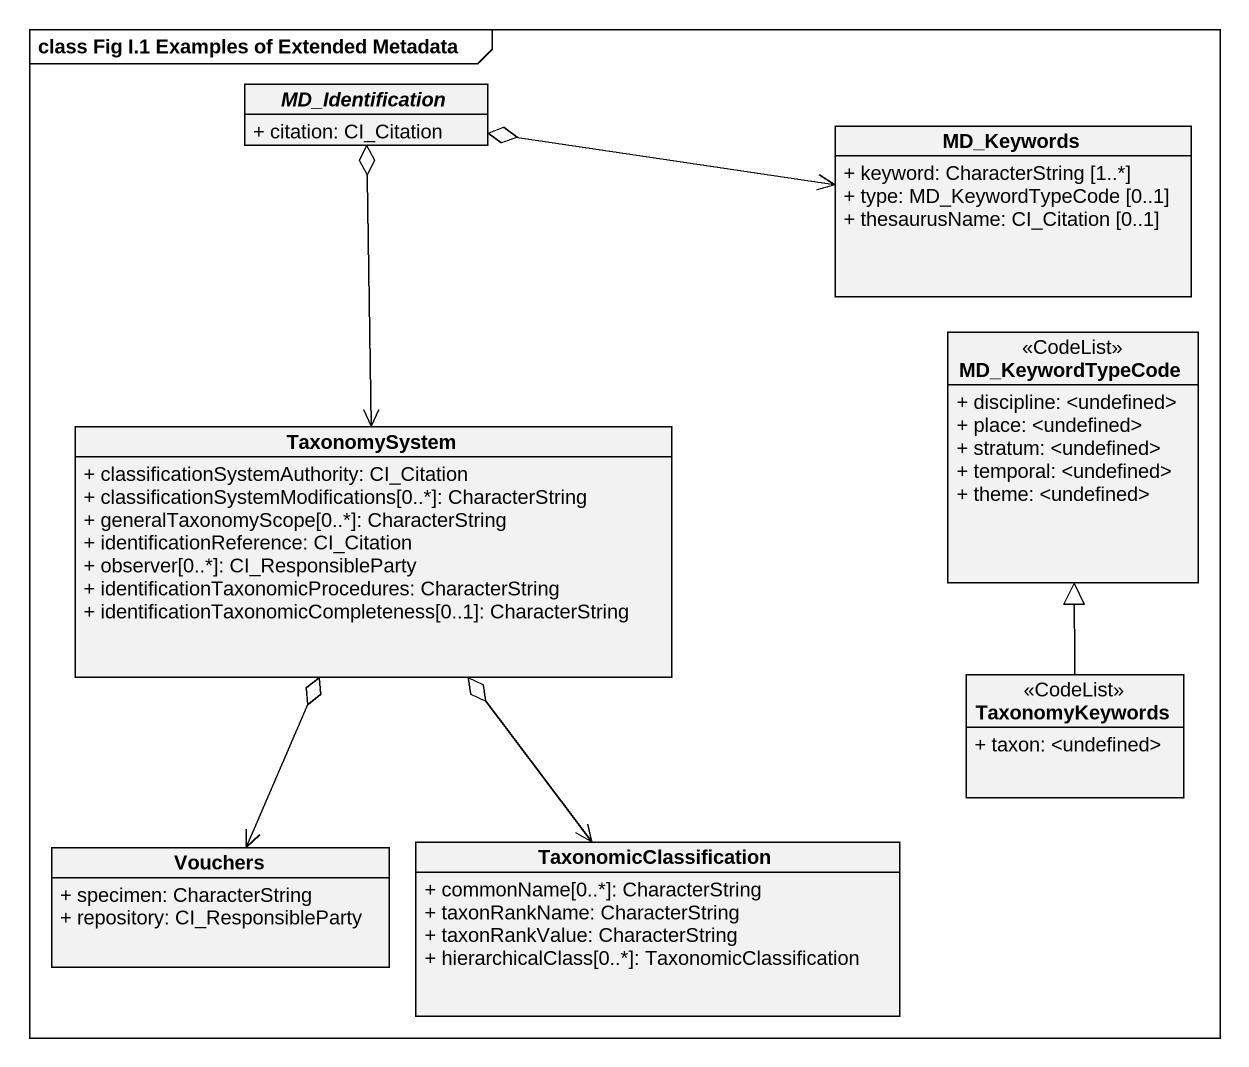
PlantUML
@startuml
mainframe class Fig I.1 Examples of Extended Metadata
hide circle
hide empty members
skinparam classAttributeIconSize 0
abstract class MD_Identification {
  + citation: CI_Citation
}
class MD_Keywords {
  + keyword: CharacterString [1..*]
  + type: MD_KeywordTypeCode [0..1]
  + thesaurusName: CI_Citation [0..1]
}
class MD_KeywordTypeCode <<CodeList>> {
  + discipline: <undefined>
  + place: <undefined>
  + stratum: <undefined>
  + temporal: <undefined>
  + theme: <undefined>
}
class TaxonomySystem {
  + classificationSystemAuthority: CI_Citation
  + classificationSystemModifications[0..*]: CharacterString
  + generalTaxonomyScope[0..*]: CharacterString
  + identificationReference: CI_Citation
  + observer[0..*]: CI_ResponsibleParty
  + identificationTaxonomicProcedures: CharacterString
  + identificationTaxonomicCompleteness[0..1]: CharacterString
}
class TaxonomyKeywords <<CodeList>> {
  + taxon: <undefined>
}
class Vouchers {
  + specimen: CharacterString
  + repository: CI_ResponsibleParty
}
class TaxonomicClassification {
  + commonName[0..*]: CharacterString
  + taxonRankName: CharacterString
  + taxonRankValue: CharacterString
  + hierarchicalClass[0..*]: TaxonomicClassification
}
MD_Identification o--> TaxonomySystem
MD_Keywords <-left-o MD_Identification
TaxonomySystem o--> Vouchers
TaxonomySystem o--> TaxonomicClassification
TaxonomyKeywords -up-|> MD_KeywordTypeCode
@enduml
